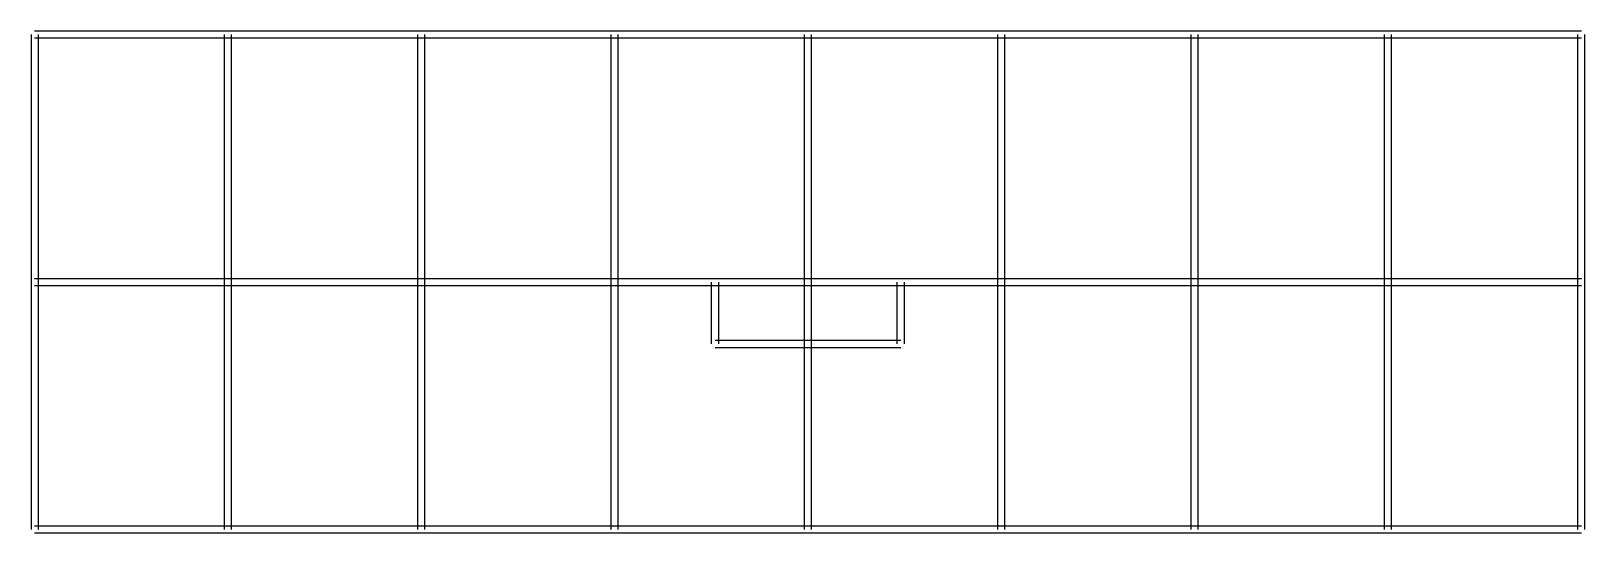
# Model space of a CAD drawing. Header units: metres. Extents: x -115 to 50115, y -115 to 16115.
import ezdxf

# ---------------------------------------------------------------- set-up
doc = ezdxf.new("R2010")
doc.units = ezdxf.units.M

msp = doc.modelspace()

# ---------------------------------------------------------------- linework, layer by layer
at = {"layer": 'WALL'}
for p, q in [((50000, 16115), (0, 16115)), ((-115, 16000), (-115, 0)), ((50000, 15885), (0, 15885)), ((115, 16000), (115, 0)), ((6135, 8000), (6135, 16000)), ((6365, 8000), (6365, 16000)), ((12385, 8000), (12385, 16000)), ((12615, 8000), (12615, 16000)), ((18635, 8000), (18635, 16000)), ((18865, 8000), (18865, 16000)), ((24885, 8000), (24885, 16000)), ((25115, 8000), (25115, 16000)), ((31135, 8000), (31135, 16000)), ((31365, 8000), (31365, 16000)), ((37385, 8000), (37385, 16000)), ((37615, 8000), (37615, 16000)), ((43635, 8000), (43635, 16000)), ((43865, 8000), (43865, 16000)), ((49885, 0), (49885, 16000)), ((50115, 0), (50115, 16000)), ((0, 8115), (50000, 8115)), ((0, 7885), (50000, 7885)), ((6135, 0), (6135, 8000)), ((6365, 0), (6365, 8000)), ((12385, 0), (12385, 8000)), ((12615, 0), (12615, 8000)), ((18635, 0), (18635, 8000)), ((18865, 0), (18865, 8000)), ((21885, 6000), (21885, 8000)), ((22115, 6000), (22115, 8000)), ((24885, 0), (24885, 8000)), ((25115, 0), (25115, 8000)), ((27885, 6000), (27885, 8000)), ((28115, 6000), (28115, 8000)), ((31135, 0), (31135, 8000)), ((31365, 0), (31365, 8000)), ((37385, 0), (37385, 8000)), ((37615, 0), (37615, 8000)), ((43635, 0), (43635, 8000)), ((43865, 0), (43865, 8000)), ((22000, 6115), (28000, 6115)), ((22000, 5885), (28000, 5885)), ((0, 115), (50000, 115)), ((0, -115), (50000, -115))]:
    msp.add_line(p, q, dxfattribs=at)

doc.saveas('drawing.dxf')
